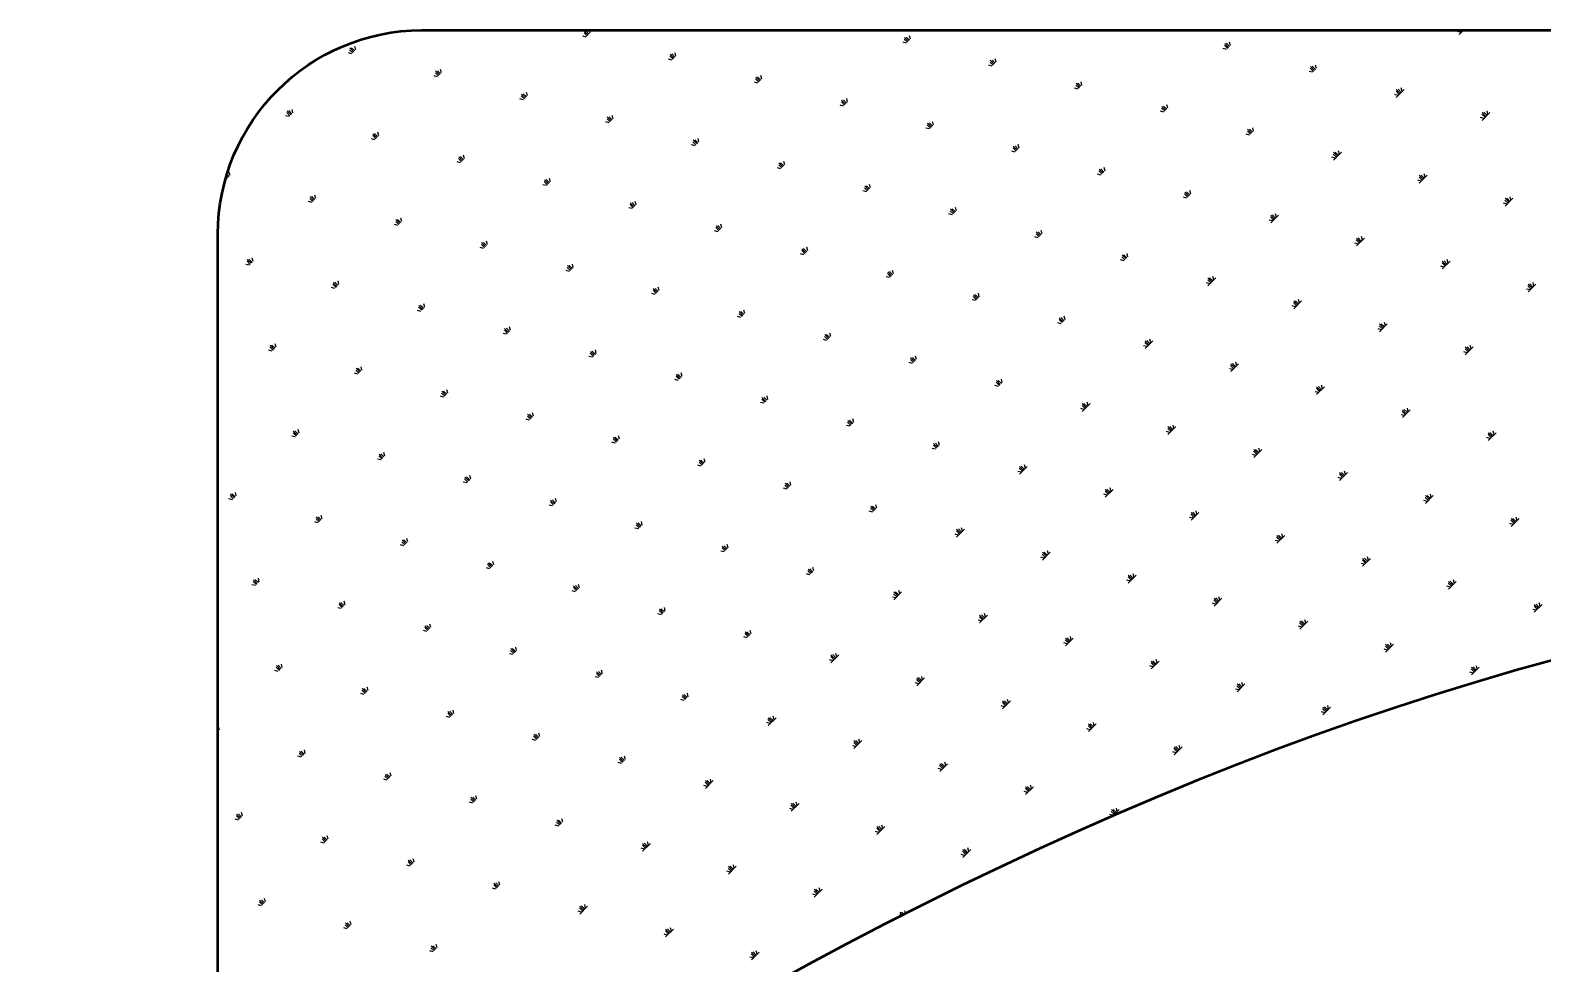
# Model space of a CAD drawing. Extents: x 962303 to 1579583, y -174742 to 224716.
# Drawn here: x 1572524 to 1574121, y 137108 to 138094 of the extents above; entities that cross this region are included whole.
import ezdxf

# ---------------------------------------------------------------- set-up
doc = ezdxf.new("R2010")
doc.units = 0
doc.header["$LTSCALE"] = 1000
doc.header["$MEASUREMENT"] = 0
doc.layers.add('PUB_TITLE', color=4, linetype='Continuous')

msp = doc.modelspace()

# ---------------------------------------------------------------- linework, layer by layer
at = {"layer": 'PUB_TITLE', "color": 4}
for p, q in [((1573111.1, 138086.5), (1573107.4, 138087.5)), ((1573112.1, 138087.6), (1573108.8, 138090.9)), ((1573113.1, 138088.6), (1573109, 138092.7)), ((1573114.2, 138089.6), (1573110.8, 138093)), ((1573115.2, 138090.7), (1573114.4, 138093.7)), ((1573450.1, 138081.1), (1573446.8, 138084.4)), ((1573451.2, 138082.1), (1573447, 138086.2)), ((1573452.2, 138083.1), (1573448.9, 138086.5)), ((1573453.2, 138084.2), (1573452.3, 138087.8)), ((1574034.6, 138091.3), (1574031, 138092.3)), ((1574032.5, 138089.2), (1574037, 138093.7)), ((1574035.6, 138092.3), (1574034.2, 138093.7)), ((1574036.7, 138093.4), (1574036.3, 138093.7)), ((1572863.6, 138068.8), (1572860, 138069.7)), ((1572864.6, 138069.8), (1572861.3, 138073.1)), ((1572865.7, 138070.8), (1572861.5, 138075)), ((1572866.7, 138071.9), (1572863.4, 138075.2)), ((1572867.7, 138072.9), (1572866.8, 138076.5)), ((1573203.7, 138064.3), (1573199.6, 138068.5)), ((1573204.7, 138065.4), (1573201.4, 138068.7)), ((1573205.8, 138066.4), (1573204.8, 138070)), ((1573449.1, 138080), (1573445.5, 138081)), ((1573787.1, 138073.5), (1573783.5, 138074.5)), ((1573788.2, 138074.6), (1573784.8, 138077.9)), ((1573789.2, 138075.6), (1573785.1, 138079.7)), ((1573790.2, 138076.6), (1573786.9, 138080)), ((1573791.3, 138077.7), (1573790.3, 138081.3)), ((1572958.3, 138048.6), (1572957.3, 138052.3)), ((1573201.6, 138062.3), (1573198, 138063.2)), ((1573202.7, 138063.3), (1573199.4, 138066.6)), ((1573539.7, 138055.8), (1573536, 138056.7)), ((1573540.7, 138056.8), (1573537.4, 138060.1)), ((1573541.7, 138057.8), (1573537.6, 138062)), ((1573542.8, 138058.9), (1573539.5, 138062.2)), ((1573543.8, 138059.9), (1573542.8, 138063.5)), ((1573878.7, 138050.3), (1573875.4, 138053.6)), ((1573879.8, 138051.3), (1573875.6, 138055.5)), ((1573880.8, 138052.4), (1573877.5, 138055.7)), ((1573881.8, 138053.4), (1573880.9, 138057)), ((1572954.2, 138044.5), (1572950.6, 138045.5)), ((1572955.2, 138045.5), (1572951.9, 138048.8)), ((1572956.2, 138046.6), (1572952.1, 138050.7)), ((1572957.3, 138047.6), (1572954, 138050.9)), ((1573292.2, 138038), (1573288.6, 138039)), ((1573293.2, 138039), (1573289.9, 138042.3)), ((1573294.3, 138040.1), (1573290.1, 138044.2)), ((1573295.3, 138041.1), (1573292, 138044.4)), ((1573296.4, 138042.1), (1573295.4, 138045.8)), ((1573631.3, 138032.5), (1573628, 138035.8)), ((1573632.3, 138033.6), (1573628.2, 138037.7)), ((1573633.3, 138034.6), (1573630, 138037.9)), ((1573634.4, 138035.6), (1573633.4, 138039.3)), ((1573877.7, 138049.3), (1573874.1, 138050.2)), ((1573044.7, 138020.2), (1573041.1, 138021.2)), ((1573045.8, 138021.3), (1573042.5, 138024.6)), ((1573046.8, 138022.3), (1573042.7, 138026.4)), ((1573047.9, 138023.3), (1573044.5, 138026.7)), ((1573048.9, 138024.4), (1573047.9, 138028)), ((1573384.9, 138015.8), (1573380.7, 138019.9)), ((1573385.9, 138016.8), (1573382.6, 138020.1)), ((1573386.9, 138017.9), (1573386, 138021.5)), ((1573630.2, 138031.5), (1573626.6, 138032.5)), ((1573968.3, 138025), (1573964.7, 138026)), ((1573969.3, 138026), (1573966, 138029.3)), ((1573970.3, 138027.1), (1573966.2, 138031.2)), ((1573966.2, 138022.9), (1573974.5, 138031.2)), ((1573971.4, 138028.1), (1573968.1, 138031.4)), ((1573972.4, 138029.1), (1573971.4, 138032.8)), ((1572798.3, 138003.5), (1572795, 138006.8)), ((1572799.4, 138004.5), (1572795.2, 138008.7)), ((1572800.4, 138005.6), (1572797.1, 138008.9)), ((1572801.4, 138006.6), (1572800.5, 138010.2)), ((1573139.5, 138000.1), (1573138.5, 138003.7)), ((1573382.8, 138013.7), (1573379.2, 138014.7)), ((1573383.8, 138014.8), (1573380.5, 138018.1)), ((1573720.8, 138007.2), (1573717.2, 138008.2)), ((1573721.9, 138008.3), (1573718.5, 138011.6)), ((1573722.9, 138009.3), (1573718.7, 138013.4)), ((1573723.9, 138010.3), (1573720.6, 138013.6)), ((1573725, 138011.4), (1573724, 138015)), ((1574059.9, 138001.8), (1574056.6, 138005.1)), ((1574060.9, 138002.8), (1574056.8, 138006.9)), ((1574056.8, 137998.6), (1574065.1, 138006.9)), ((1574062, 138003.8), (1574058.6, 138007.1)), ((1574063, 138004.9), (1574062, 138008.5)), ((1572797.3, 138002.5), (1572793.7, 138003.4)), ((1573135.3, 137996), (1573131.7, 137996.9)), ((1573136.4, 137997), (1573133, 138000.3)), ((1573137.4, 137998), (1573133.3, 138002.2)), ((1573138.4, 137999.1), (1573135.1, 138002.4)), ((1573473.4, 137989.5), (1573469.7, 137990.4)), ((1573474.4, 137990.5), (1573471.1, 137993.8)), ((1573475.4, 137991.5), (1573471.3, 137995.7)), ((1573476.5, 137992.6), (1573473.2, 137995.9)), ((1573477.5, 137993.6), (1573476.5, 137997.2)), ((1573813.5, 137985), (1573809.3, 137989.2)), ((1573814.5, 137986.1), (1573811.2, 137989.4)), ((1573815.5, 137987.1), (1573814.6, 137990.7)), ((1574058.8, 138000.7), (1574055.2, 138001.7)), ((1572887.9, 137978.2), (1572884.2, 137979.2)), ((1572888.9, 137979.2), (1572885.6, 137982.5)), ((1572889.9, 137980.3), (1572885.8, 137984.4)), ((1572891, 137981.3), (1572887.7, 137984.6)), ((1572892, 137982.3), (1572891, 137986)), ((1573225.9, 137971.7), (1573222.3, 137972.7)), ((1573226.9, 137972.7), (1573223.6, 137976)), ((1573228, 137973.8), (1573223.8, 137977.9)), ((1573229, 137974.8), (1573225.7, 137978.1)), ((1573230, 137975.8), (1573229.1, 137979.5)), ((1573567, 137968.3), (1573563.7, 137971.6)), ((1573568.1, 137969.3), (1573567.1, 137973)), ((1573811.4, 137983), (1573807.8, 137983.9)), ((1573812.4, 137984), (1573809.1, 137987.3)), ((1572979.5, 137955), (1572976.2, 137958.3)), ((1572980.5, 137956), (1572976.4, 137960.1)), ((1572981.6, 137957), (1572978.2, 137960.3)), ((1572982.6, 137958.1), (1572981.6, 137961.7)), ((1573563.9, 137965.2), (1573560.3, 137966.2)), ((1573565, 137966.2), (1573561.7, 137969.5)), ((1573566, 137967.3), (1573561.9, 137971.4)), ((1573902, 137958.7), (1573898.3, 137959.7)), ((1573903, 137959.7), (1573899.7, 137963)), ((1573904, 137960.8), (1573899.9, 137964.9)), ((1573899.9, 137956.6), (1573908.2, 137964.9)), ((1573905.1, 137961.8), (1573901.8, 137965.1)), ((1573906.1, 137962.8), (1573905.1, 137966.4)), ((1572733.1, 137938.2), (1572731.2, 137940.1)), ((1572734.1, 137939.3), (1572731.7, 137941.7)), ((1572735.1, 137940.3), (1572734.2, 137943.9)), ((1572978.4, 137953.9), (1572974.8, 137954.9)), ((1573316.5, 137947.4), (1573312.9, 137948.4)), ((1573317.5, 137948.5), (1573314.2, 137951.8)), ((1573318.5, 137949.5), (1573314.4, 137953.6)), ((1573319.6, 137950.5), (1573316.3, 137953.8)), ((1573320.6, 137951.6), (1573319.7, 137955.2)), ((1573654.5, 137940.9), (1573650.9, 137941.9)), ((1573655.5, 137942), (1573652.2, 137945.3)), ((1573656.6, 137943), (1573652.4, 137947.1)), ((1573657.6, 137944), (1573654.3, 137947.3)), ((1573658.7, 137945.1), (1573657.7, 137948.7)), ((1573994.6, 137936.5), (1573990.5, 137940.6)), ((1573990.5, 137932.3), (1573998.8, 137940.6)), ((1573995.7, 137937.5), (1573992.3, 137940.8)), ((1573996.7, 137938.6), (1573995.7, 137942.2)), ((1572731, 137936.2), (1572730.1, 137936.4)), ((1572732, 137937.2), (1572730.7, 137938.5)), ((1573069, 137929.7), (1573065.4, 137930.6)), ((1573070.1, 137930.7), (1573066.7, 137934)), ((1573071.1, 137931.7), (1573066.9, 137935.9)), ((1573072.1, 137932.8), (1573068.8, 137936.1)), ((1573073.2, 137933.8), (1573072.2, 137937.4)), ((1573407.1, 137923.1), (1573403.4, 137924.1)), ((1573408.1, 137924.2), (1573404.8, 137927.5)), ((1573409.1, 137925.2), (1573405, 137929.4)), ((1573410.2, 137926.3), (1573406.8, 137929.6)), ((1573411.2, 137927.3), (1573410.2, 137930.9)), ((1573749.2, 137920.8), (1573748.3, 137924.4)), ((1573992.5, 137934.4), (1573988.9, 137935.4)), ((1573993.6, 137935.4), (1573990.3, 137938.8)), ((1572821.6, 137911.9), (1572817.9, 137912.9)), ((1572822.6, 137912.9), (1572819.3, 137916.2)), ((1572823.6, 137914), (1572819.5, 137918.1)), ((1572824.7, 137915), (1572821.4, 137918.3)), ((1572825.7, 137916), (1572824.7, 137919.7)), ((1573160.6, 137906.4), (1573157.3, 137909.7)), ((1573161.7, 137907.5), (1573157.5, 137911.6)), ((1573162.7, 137908.5), (1573159.4, 137911.8)), ((1573163.7, 137909.5), (1573162.8, 137913.1)), ((1573745.1, 137916.6), (1573741.5, 137917.6)), ((1573746.1, 137917.7), (1573742.8, 137921)), ((1573747.2, 137918.7), (1573743, 137922.9)), ((1573748.2, 137919.8), (1573744.9, 137923.1)), ((1574083.1, 137910.1), (1574079.5, 137911.1)), ((1574084.2, 137911.2), (1574080.8, 137914.5)), ((1574085.2, 137912.2), (1574081, 137916.4)), ((1574081, 137908.1), (1574089.3, 137916.4)), ((1574086.2, 137913.3), (1574082.9, 137916.6)), ((1574087.3, 137914.3), (1574086.3, 137917.9)), ((1572913.2, 137888.7), (1572909.9, 137892)), ((1572914.2, 137889.7), (1572910.1, 137893.8)), ((1572915.2, 137890.7), (1572911.9, 137894)), ((1572916.3, 137891.8), (1572915.3, 137895.4)), ((1573159.6, 137905.4), (1573156, 137906.4)), ((1573497.6, 137898.9), (1573494, 137899.8)), ((1573498.7, 137899.9), (1573495.3, 137903.2)), ((1573499.7, 137901), (1573495.6, 137905.1)), ((1573500.7, 137902), (1573497.4, 137905.3)), ((1573501.8, 137903), (1573500.8, 137906.6)), ((1573835.7, 137892.4), (1573832, 137893.3)), ((1573836.7, 137893.4), (1573833.4, 137896.7)), ((1573837.7, 137894.4), (1573833.6, 137898.6)), ((1573833.6, 137890.3), (1573841.9, 137898.6)), ((1573838.8, 137895.5), (1573835.5, 137898.8)), ((1573839.8, 137896.5), (1573838.8, 137900.1)), ((1572912.1, 137887.6), (1572908.5, 137888.6)), ((1573250.2, 137881.1), (1573246.5, 137882.1)), ((1573251.2, 137882.1), (1573247.9, 137885.5)), ((1573252.2, 137883.2), (1573248.1, 137887.3)), ((1573253.3, 137884.2), (1573250, 137887.5)), ((1573254.3, 137885.3), (1573253.3, 137888.9)), ((1573589.2, 137875.6), (1573585.9, 137879)), ((1573590.3, 137876.7), (1573586.1, 137880.8)), ((1573591.3, 137877.7), (1573588, 137881)), ((1573592.3, 137878.8), (1573591.4, 137882.4)), ((1573930.4, 137872.3), (1573929.4, 137875.9)), ((1573002.7, 137863.3), (1572999.1, 137864.3)), ((1573003.7, 137864.4), (1573000.4, 137867.7)), ((1573004.8, 137865.4), (1573000.6, 137869.6)), ((1573005.8, 137866.5), (1573002.5, 137869.8)), ((1573006.9, 137867.5), (1573005.9, 137871.1)), ((1573341.8, 137857.9), (1573338.5, 137861.2)), ((1573342.8, 137858.9), (1573338.7, 137863.1)), ((1573343.9, 137860), (1573340.5, 137863.3)), ((1573344.9, 137861), (1573343.9, 137864.6)), ((1573588.2, 137874.6), (1573584.6, 137875.6)), ((1573926.2, 137868.1), (1573922.6, 137869.1)), ((1573927.3, 137869.1), (1573924, 137872.5)), ((1573928.3, 137870.2), (1573924.2, 137874.3)), ((1573924.2, 137866), (1573932.5, 137874.3)), ((1573929.3, 137871.2), (1573926, 137874.5)), ((1572755.3, 137845.6), (1572751.6, 137846.5)), ((1572756.3, 137846.6), (1572753, 137849.9)), ((1572757.3, 137847.7), (1572753.2, 137851.8)), ((1572758.4, 137848.7), (1572755, 137852)), ((1572759.4, 137849.7), (1572758.4, 137853.3)), ((1573095.4, 137841.1), (1573091.2, 137845.3)), ((1573096.4, 137842.2), (1573093.1, 137845.5)), ((1573097.4, 137843.2), (1573096.5, 137846.8)), ((1573340.7, 137856.8), (1573337.1, 137857.8)), ((1573678.8, 137850.3), (1573675.2, 137851.3)), ((1573679.8, 137851.4), (1573676.5, 137854.7)), ((1573680.9, 137852.4), (1573676.7, 137856.6)), ((1573681.9, 137853.4), (1573678.6, 137856.8)), ((1573682.9, 137854.5), (1573682, 137858.1)), ((1574016.8, 137843.8), (1574013.2, 137844.8)), ((1574017.8, 137844.9), (1574014.5, 137848.2)), ((1574018.9, 137845.9), (1574014.7, 137850.1)), ((1574014.7, 137841.8), (1574023, 137850.1)), ((1574019.9, 137846.9), (1574016.6, 137850.3)), ((1574021, 137848), (1574020, 137851.6)), ((1572850, 137825.5), (1572849, 137829.1)), ((1573093.3, 137839.1), (1573089.7, 137840)), ((1573094.3, 137840.1), (1573091, 137843.4)), ((1573431.3, 137832.6), (1573427.7, 137833.5)), ((1573432.4, 137833.6), (1573429, 137836.9)), ((1573433.4, 137834.6), (1573429.3, 137838.8)), ((1573434.4, 137835.7), (1573431.1, 137839)), ((1573435.5, 137836.7), (1573434.5, 137840.3)), ((1573770.4, 137827.1), (1573767.1, 137830.4)), ((1573771.4, 137828.1), (1573767.3, 137832.3)), ((1573767.3, 137824), (1573775.6, 137832.3)), ((1573772.5, 137829.2), (1573769.1, 137832.5)), ((1573773.5, 137830.2), (1573772.5, 137833.8)), ((1572845.8, 137821.3), (1572842.2, 137822.3)), ((1572846.9, 137822.3), (1572843.6, 137825.7)), ((1572847.9, 137823.4), (1572843.8, 137827.5)), ((1572848.9, 137824.4), (1572845.6, 137827.7)), ((1573183.9, 137814.8), (1573180.2, 137815.8)), ((1573184.9, 137815.8), (1573181.6, 137819.2)), ((1573185.9, 137816.9), (1573181.8, 137821)), ((1573187, 137817.9), (1573183.7, 137821.2)), ((1573188, 137819), (1573187, 137822.6)), ((1573522.9, 137809.3), (1573519.6, 137812.7)), ((1573524, 137810.4), (1573519.8, 137814.5)), ((1573525, 137811.4), (1573521.7, 137814.7)), ((1573526, 137812.4), (1573525.1, 137816.1)), ((1573769.4, 137826.1), (1573765.7, 137827)), ((1574107.4, 137819.6), (1574103.8, 137820.5)), ((1574108.4, 137820.6), (1574105.1, 137823.9)), ((1574109.5, 137821.6), (1574105.3, 137825.8)), ((1574105.3, 137817.5), (1574113.6, 137825.8)), ((1574110.5, 137822.7), (1574107.2, 137826)), ((1574111.5, 137823.7), (1574110.6, 137827.3)), ((1572936.4, 137797), (1572932.8, 137798)), ((1572937.4, 137798.1), (1572934.1, 137801.4)), ((1572938.5, 137799.1), (1572934.3, 137803.3)), ((1572939.5, 137800.1), (1572936.2, 137803.5)), ((1572940.6, 137801.2), (1572939.6, 137804.8)), ((1573276.5, 137792.6), (1573272.4, 137796.8)), ((1573277.5, 137793.6), (1573274.2, 137797)), ((1573278.6, 137794.7), (1573277.6, 137798.3)), ((1573521.9, 137808.3), (1573518.3, 137809.3)), ((1573859.9, 137801.8), (1573856.3, 137802.8)), ((1573861, 137802.8), (1573857.7, 137806.2)), ((1573862, 137803.9), (1573857.9, 137808)), ((1573857.9, 137799.7), (1573866.1, 137808)), ((1573863, 137804.9), (1573859.7, 137808.2)), ((1573864.1, 137805.9), (1573863.1, 137809.6)), ((1573031.1, 137776.9), (1573030.2, 137780.5)), ((1573274.4, 137790.5), (1573270.8, 137791.5)), ((1573275.5, 137791.6), (1573272.2, 137794.9)), ((1573612.5, 137784), (1573608.9, 137785)), ((1573613.5, 137785.1), (1573610.2, 137788.4)), ((1573614.5, 137786.1), (1573610.4, 137790.2)), ((1573615.6, 137787.1), (1573612.3, 137790.5)), ((1573616.6, 137788.2), (1573615.6, 137791.8)), ((1573951.5, 137778.6), (1573948.2, 137781.9)), ((1573952.6, 137779.6), (1573948.4, 137783.7)), ((1573948.4, 137775.5), (1573956.7, 137783.7)), ((1573953.6, 137780.6), (1573950.3, 137784)), ((1573954.7, 137781.7), (1573953.7, 137785.3)), ((1573027, 137772.8), (1573023.4, 137773.7)), ((1573028, 137773.8), (1573024.7, 137777.1)), ((1573029.1, 137774.8), (1573024.9, 137779)), ((1573030.1, 137775.9), (1573026.8, 137779.2)), ((1573365, 137766.3), (1573361.4, 137767.2)), ((1573366.1, 137767.3), (1573362.7, 137770.6)), ((1573367.1, 137768.3), (1573362.9, 137772.5)), ((1573368.1, 137769.4), (1573364.8, 137772.7)), ((1573369.2, 137770.4), (1573368.2, 137774)), ((1573704.1, 137760.8), (1573700.8, 137764.1)), ((1573705.1, 137761.8), (1573701, 137766)), ((1573701, 137757.7), (1573709.3, 137766)), ((1573706.2, 137762.9), (1573702.8, 137766.2)), ((1573707.2, 137763.9), (1573706.2, 137767.5)), ((1573950.5, 137777.5), (1573946.9, 137778.5)), ((1572779.5, 137755), (1572775.9, 137756)), ((1572780.6, 137756), (1572777.2, 137759.4)), ((1572781.6, 137757.1), (1572777.5, 137761.2)), ((1572782.6, 137758.1), (1572779.3, 137761.4)), ((1572783.7, 137759.1), (1572782.7, 137762.8)), ((1573117.6, 137748.5), (1573113.9, 137749.5)), ((1573118.6, 137749.5), (1573115.3, 137752.9)), ((1573119.6, 137750.6), (1573115.5, 137754.7)), ((1573120.7, 137751.6), (1573117.4, 137754.9)), ((1573121.7, 137752.6), (1573120.7, 137756.3)), ((1573457.7, 137744.1), (1573453.5, 137748.2)), ((1573458.7, 137745.1), (1573455.4, 137748.4)), ((1573459.7, 137746.1), (1573458.8, 137749.8)), ((1573703, 137759.8), (1573699.4, 137760.7)), ((1574041.1, 137753.3), (1574037.5, 137754.2)), ((1574042.1, 137754.3), (1574038.8, 137757.6)), ((1574043.2, 137755.3), (1574039, 137759.5)), ((1574039, 137751.2), (1574047.3, 137759.5)), ((1574044.2, 137756.4), (1574040.9, 137759.7)), ((1574045.2, 137757.4), (1574044.3, 137761)), ((1572871.1, 137731.8), (1572867.8, 137735.1)), ((1572872.2, 137732.8), (1572868, 137736.9)), ((1572873.2, 137733.8), (1572869.9, 137737.2)), ((1572874.2, 137734.9), (1572873.3, 137738.5)), ((1573455.6, 137742), (1573452, 137743)), ((1573456.6, 137743), (1573453.3, 137746.3)), ((1573793.6, 137735.5), (1573790, 137736.5)), ((1573794.7, 137736.5), (1573791.3, 137739.8)), ((1573795.7, 137737.6), (1573791.6, 137741.7)), ((1573791.6, 137733.4), (1573799.8, 137741.7)), ((1573796.7, 137738.6), (1573793.4, 137741.9)), ((1573797.8, 137739.6), (1573796.8, 137743.3)), ((1572870.1, 137730.7), (1572866.5, 137731.7)), ((1573208.1, 137724.2), (1573204.5, 137725.2)), ((1573209.2, 137725.3), (1573205.9, 137728.6)), ((1573210.2, 137726.3), (1573206.1, 137730.4)), ((1573211.2, 137727.3), (1573207.9, 137730.7)), ((1573212.3, 137728.4), (1573211.3, 137732)), ((1573546.2, 137717.7), (1573542.5, 137718.7)), ((1573547.2, 137718.8), (1573543.9, 137722.1)), ((1573548.2, 137719.8), (1573544.1, 137723.9)), ((1573549.3, 137720.8), (1573546, 137724.2)), ((1573550.3, 137721.9), (1573549.3, 137725.5)), ((1573886.3, 137713.3), (1573882.1, 137717.4)), ((1573882.1, 137709.2), (1573890.4, 137717.4)), ((1573887.3, 137714.3), (1573884, 137717.6)), ((1573888.3, 137715.4), (1573887.4, 137719)), ((1572960.7, 137706.5), (1572957.1, 137707.4)), ((1572961.7, 137707.5), (1572958.4, 137710.8)), ((1572962.7, 137708.5), (1572958.6, 137712.7)), ((1572963.8, 137709.6), (1572960.5, 137712.9)), ((1572964.8, 137710.6), (1572963.9, 137714.2)), ((1573298.7, 137700), (1573295.1, 137700.9)), ((1573299.7, 137701), (1573296.4, 137704.3)), ((1573300.8, 137702), (1573296.6, 137706.2)), ((1573301.8, 137703.1), (1573298.5, 137706.4)), ((1573302.9, 137704.1), (1573301.9, 137707.7)), ((1573640.9, 137697.6), (1573639.9, 137701.2)), ((1573884.2, 137711.2), (1573880.6, 137712.2)), ((1573885.2, 137712.3), (1573881.9, 137715.6)), ((1573052.3, 137683.2), (1573049, 137686.5)), ((1573053.3, 137684.3), (1573049.2, 137688.4)), ((1573054.4, 137685.3), (1573051, 137688.6)), ((1573055.4, 137686.3), (1573054.4, 137690)), ((1573636.7, 137693.5), (1573633.1, 137694.4)), ((1573637.8, 137694.5), (1573634.5, 137697.8)), ((1573638.8, 137695.5), (1573634.7, 137699.7)), ((1573634.7, 137691.4), (1573643, 137699.7)), ((1573639.9, 137696.6), (1573636.5, 137699.9)), ((1573974.8, 137687), (1573971.2, 137687.9)), ((1573975.8, 137688), (1573972.5, 137691.3)), ((1573976.8, 137689), (1573972.7, 137693.2)), ((1573972.7, 137684.9), (1573981, 137693.2)), ((1573977.9, 137690.1), (1573974.6, 137693.4)), ((1573978.9, 137691.1), (1573978, 137694.7)), ((1572804.8, 137665.5), (1572801.5, 137668.8)), ((1572805.9, 137666.5), (1572801.7, 137670.6)), ((1572806.9, 137667.5), (1572803.6, 137670.9)), ((1572807.9, 137668.6), (1572807, 137672.2)), ((1573051.3, 137682.2), (1573047.6, 137683.2)), ((1573389.3, 137675.7), (1573385.7, 137676.7)), ((1573390.3, 137676.7), (1573387, 137680)), ((1573391.4, 137677.8), (1573387.2, 137681.9)), ((1573392.4, 137678.8), (1573389.1, 137682.1)), ((1573393.4, 137679.8), (1573392.5, 137683.5)), ((1573727.3, 137669.2), (1573723.7, 137670.2)), ((1573728.4, 137670.2), (1573725, 137673.5)), ((1573729.4, 137671.3), (1573725.2, 137675.4)), ((1573725.2, 137667.1), (1573733.5, 137675.4)), ((1573730.4, 137672.3), (1573727.1, 137675.6)), ((1573731.5, 137673.3), (1573730.5, 137677)), ((1574067.4, 137664.8), (1574063.3, 137668.9)), ((1574063.3, 137660.6), (1574071.6, 137668.9)), ((1574068.5, 137665.8), (1574065.1, 137669.1)), ((1574069.5, 137666.8), (1574068.5, 137670.5)), ((1572803.8, 137664.4), (1572800.2, 137665.4)), ((1573141.8, 137657.9), (1573138.2, 137658.9)), ((1573142.9, 137659), (1573139.5, 137662.3)), ((1573143.9, 137660), (1573139.8, 137664.1)), ((1573144.9, 137661), (1573141.6, 137664.3)), ((1573146, 137662.1), (1573145, 137665.7)), ((1573479.9, 137651.4), (1573476.2, 137652.4)), ((1573480.9, 137652.5), (1573477.6, 137655.8)), ((1573481.9, 137653.5), (1573477.8, 137657.6)), ((1573483, 137654.5), (1573479.7, 137657.8)), ((1573484, 137655.6), (1573483, 137659.2)), ((1573822, 137649.1), (1573821.1, 137652.7)), ((1574065.4, 137662.7), (1574061.7, 137663.7)), ((1574066.4, 137663.7), (1574063.1, 137667)), ((1572894.4, 137640.2), (1572890.7, 137641.1)), ((1572895.4, 137641.2), (1572892.1, 137644.5)), ((1572896.4, 137642.2), (1572892.3, 137646.4)), ((1572897.5, 137643.3), (1572894.2, 137646.6)), ((1572898.5, 137644.3), (1572897.5, 137647.9)), ((1573233.4, 137634.7), (1573230.1, 137638)), ((1573234.5, 137635.7), (1573230.3, 137639.9)), ((1573235.5, 137636.8), (1573232.2, 137640.1)), ((1573236.5, 137637.8), (1573235.6, 137641.4)), ((1573817.9, 137644.9), (1573814.3, 137645.9)), ((1573818.9, 137646), (1573815.6, 137649.3)), ((1573820, 137647), (1573815.8, 137651.1)), ((1573815.8, 137642.8), (1573824.1, 137651.1)), ((1573821, 137648), (1573817.7, 137651.3)), ((1572987, 137618), (1572982.9, 137622.1)), ((1572988.1, 137619), (1572984.7, 137622.3)), ((1572989.1, 137620), (1572988.1, 137623.7)), ((1573232.4, 137633.7), (1573228.8, 137634.6)), ((1573570.4, 137627.2), (1573566.8, 137628.1)), ((1573571.5, 137628.2), (1573568.2, 137631.5)), ((1573572.5, 137629.2), (1573568.4, 137633.4)), ((1573568.4, 137625.1), (1573576.7, 137633.4)), ((1573573.5, 137630.3), (1573570.2, 137633.6)), ((1573574.6, 137631.3), (1573573.6, 137634.9)), ((1573908.5, 137620.6), (1573904.8, 137621.6)), ((1573909.5, 137621.7), (1573906.2, 137625)), ((1573910.5, 137622.7), (1573906.4, 137626.9)), ((1573906.4, 137618.6), (1573914.7, 137626.9)), ((1573911.6, 137623.8), (1573908.3, 137627.1)), ((1573912.6, 137624.8), (1573911.6, 137628.4)), ((1572739.6, 137600.2), (1572735.4, 137604.3)), ((1572740.6, 137601.2), (1572737.3, 137604.5)), ((1572741.6, 137602.3), (1572740.7, 137605.9)), ((1572984.9, 137615.9), (1572981.3, 137616.9)), ((1572986, 137616.9), (1572982.7, 137620.2)), ((1573323, 137609.4), (1573319.4, 137610.4)), ((1573324, 137610.4), (1573320.7, 137613.7)), ((1573325.1, 137611.5), (1573320.9, 137615.6)), ((1573326.1, 137612.5), (1573322.8, 137615.8)), ((1573327.1, 137613.5), (1573326.2, 137617.2)), ((1573662, 137603.9), (1573658.7, 137607.2)), ((1573663.1, 137605), (1573658.9, 137609.1)), ((1573658.9, 137600.8), (1573667.2, 137609.1)), ((1573664.1, 137606), (1573660.8, 137609.3)), ((1573665.2, 137607), (1573664.2, 137610.6)), ((1572737.5, 137598.1), (1572733.9, 137599.1)), ((1572738.5, 137599.2), (1572735.2, 137602.5)), ((1573075.5, 137591.6), (1573071.9, 137592.6)), ((1573076.6, 137592.7), (1573073.2, 137596)), ((1573077.6, 137593.7), (1573073.5, 137597.8)), ((1573078.6, 137594.7), (1573075.3, 137598)), ((1573079.7, 137595.8), (1573078.7, 137599.4)), ((1573414.6, 137586.2), (1573411.3, 137589.5)), ((1573415.6, 137587.2), (1573411.5, 137591.3)), ((1573416.7, 137588.2), (1573413.3, 137591.5)), ((1573417.7, 137589.3), (1573416.7, 137592.9)), ((1573661, 137602.9), (1573657.4, 137603.9)), ((1573999, 137596.4), (1573995.4, 137597.3)), ((1574000.1, 137597.4), (1573996.8, 137600.7)), ((1574001.1, 137598.5), (1573997, 137602.6)), ((1573997, 137594.3), (1574005.3, 137602.6)), ((1574002.2, 137599.5), (1573998.8, 137602.8)), ((1574003.2, 137600.5), (1574002.2, 137604.1)), ((1572828.1, 137573.9), (1572824.4, 137574.8)), ((1572829.1, 137574.9), (1572825.8, 137578.2)), ((1572830.1, 137575.9), (1572826, 137580.1)), ((1572831.2, 137577), (1572827.9, 137580.3)), ((1572832.2, 137578), (1572831.2, 137581.6)), ((1573168.2, 137569.4), (1573164, 137573.6)), ((1573169.2, 137570.5), (1573165.9, 137573.8)), ((1573170.2, 137571.5), (1573169.3, 137575.1)), ((1573413.6, 137585.1), (1573409.9, 137586.1)), ((1573751.6, 137578.6), (1573748, 137579.6)), ((1573752.6, 137579.6), (1573749.3, 137583)), ((1573753.7, 137580.7), (1573749.5, 137584.8)), ((1573749.5, 137576.5), (1573757.8, 137584.8)), ((1573754.7, 137581.7), (1573751.4, 137585)), ((1573755.7, 137582.8), (1573754.8, 137586.4)), ((1574089.6, 137572.1), (1574086, 137573.1)), ((1574090.7, 137573.1), (1574087.3, 137576.5)), ((1574091.7, 137574.2), (1574087.6, 137578.3)), ((1574087.6, 137570), (1574095.8, 137578.3)), ((1574092.7, 137575.2), (1574089.4, 137578.5)), ((1574093.8, 137576.3), (1574092.8, 137579.9)), ((1572922.8, 137553.7), (1572921.8, 137557.3)), ((1573166.1, 137567.3), (1573162.5, 137568.3)), ((1573167.1, 137568.4), (1573163.8, 137571.7)), ((1573504.1, 137560.8), (1573500.5, 137561.8)), ((1573505.2, 137561.9), (1573501.9, 137565.2)), ((1573506.2, 137562.9), (1573502.1, 137567.1)), ((1573502.1, 137558.8), (1573510.3, 137567.1)), ((1573507.2, 137564), (1573503.9, 137567.3)), ((1573508.3, 137565), (1573507.3, 137568.6)), ((1573843.2, 137555.4), (1573839.9, 137558.7)), ((1573844.2, 137556.4), (1573840.1, 137560.6)), ((1573840.1, 137552.3), (1573848.4, 137560.6)), ((1573845.3, 137557.5), (1573842, 137560.8)), ((1573846.3, 137558.5), (1573845.3, 137562.1)), ((1572918.6, 137549.6), (1572915, 137550.6)), ((1572919.7, 137550.6), (1572916.4, 137553.9)), ((1572920.7, 137551.7), (1572916.6, 137555.8)), ((1572921.7, 137552.7), (1572918.4, 137556)), ((1573256.7, 137543.1), (1573253.1, 137544)), ((1573257.7, 137544.1), (1573254.4, 137547.4)), ((1573258.7, 137545.2), (1573254.6, 137549.3)), ((1573259.8, 137546.2), (1573256.5, 137549.5)), ((1573260.8, 137547.2), (1573259.8, 137550.8)), ((1573595.7, 137537.6), (1573592.4, 137540.9)), ((1573596.8, 137538.6), (1573592.6, 137542.8)), ((1573592.6, 137534.5), (1573600.9, 137542.8)), ((1573597.8, 137539.7), (1573594.5, 137543)), ((1573598.9, 137540.7), (1573597.9, 137544.3)), ((1573842.2, 137554.3), (1573838.5, 137555.3)), ((1573009.2, 137525.3), (1573005.6, 137526.3)), ((1573010.3, 137526.3), (1573006.9, 137529.7)), ((1573011.3, 137527.4), (1573007.1, 137531.5)), ((1573012.3, 137528.4), (1573009, 137531.7)), ((1573013.4, 137529.5), (1573012.4, 137533.1)), ((1573349.3, 137520.9), (1573345.2, 137525)), ((1573350.4, 137521.9), (1573347, 137525.2)), ((1573351.4, 137523), (1573350.4, 137526.6)), ((1573594.7, 137536.6), (1573591.1, 137537.5)), ((1573932.7, 137530.1), (1573929.1, 137531)), ((1573933.8, 137531.1), (1573930.5, 137534.4)), ((1573934.8, 137532.1), (1573930.7, 137536.3)), ((1573930.7, 137528), (1573939, 137536.3)), ((1573935.8, 137533.2), (1573932.5, 137536.5)), ((1573936.9, 137534.2), (1573935.9, 137537.8)), ((1572762.8, 137508.6), (1572759.5, 137511.9)), ((1572763.8, 137509.6), (1572759.7, 137513.8)), ((1572764.9, 137510.7), (1572761.6, 137514)), ((1572765.9, 137511.7), (1572764.9, 137515.3)), ((1573103.9, 137505.2), (1573103, 137508.8)), ((1573347.2, 137518.8), (1573343.6, 137519.8)), ((1573348.3, 137519.8), (1573345, 137523.2)), ((1573685.3, 137512.3), (1573681.7, 137513.3)), ((1573686.3, 137513.3), (1573683, 137516.7)), ((1573687.4, 137514.4), (1573683.2, 137518.5)), ((1573683.2, 137510.2), (1573691.5, 137518.5)), ((1573688.4, 137515.4), (1573685.1, 137518.7)), ((1573689.4, 137516.5), (1573688.5, 137520.1)), ((1574024.4, 137506.8), (1574021, 137510.2)), ((1574025.4, 137507.9), (1574021.2, 137512)), ((1574021.2, 137503.7), (1574029.5, 137512)), ((1574026.4, 137508.9), (1574023.1, 137512.2)), ((1574027.5, 137509.9), (1574026.5, 137513.6)), ((1572761.8, 137507.5), (1572758.1, 137508.5)), ((1573099.8, 137501), (1573096.2, 137502)), ((1573100.8, 137502.1), (1573097.5, 137505.4)), ((1573101.9, 137503.1), (1573097.7, 137507.3)), ((1573102.9, 137504.2), (1573099.6, 137507.5)), ((1573437.8, 137494.5), (1573434.2, 137495.5)), ((1573438.9, 137495.6), (1573435.5, 137498.9)), ((1573439.9, 137496.6), (1573435.8, 137500.8)), ((1573435.8, 137492.5), (1573444, 137500.8)), ((1573440.9, 137497.6), (1573437.6, 137501)), ((1573442, 137498.7), (1573441, 137502.3)), ((1573777.9, 137490.1), (1573773.8, 137494.3)), ((1573773.8, 137486), (1573782.1, 137494.3)), ((1573779, 137491.1), (1573775.7, 137494.5)), ((1573780, 137492.2), (1573779, 137495.8)), ((1574023.3, 137505.8), (1574019.7, 137506.8)), ((1572852.3, 137483.3), (1572848.7, 137484.2)), ((1572853.4, 137484.3), (1572850.1, 137487.6)), ((1572854.4, 137485.3), (1572850.3, 137489.5)), ((1572855.4, 137486.4), (1572852.1, 137489.7)), ((1572856.5, 137487.4), (1572855.5, 137491)), ((1573190.4, 137476.8), (1573186.7, 137477.7)), ((1573191.4, 137477.8), (1573188.1, 137481.1)), ((1573192.4, 137478.8), (1573188.3, 137483)), ((1573193.5, 137479.9), (1573190.2, 137483.2)), ((1573194.5, 137480.9), (1573193.5, 137484.5)), ((1573531.5, 137473.4), (1573528.2, 137476.7)), ((1573532.5, 137474.4), (1573531.6, 137478)), ((1573775.9, 137488), (1573772.2, 137489)), ((1573776.9, 137489.1), (1573773.6, 137492.4)), ((1574113.9, 137481.5), (1574110.3, 137482.5)), ((1574114.9, 137482.6), (1574111.6, 137485.9)), ((1574116, 137483.6), (1574111.8, 137487.7)), ((1574111.8, 137479.5), (1574120.1, 137487.7)), ((1574117, 137484.6), (1574113.7, 137488)), ((1574118, 137485.7), (1574117.1, 137489.3)), ((1572943.9, 137460), (1572940.6, 137463.4)), ((1572945, 137461.1), (1572940.8, 137465.2)), ((1572946, 137462.1), (1572942.7, 137465.4)), ((1572947.1, 137463.2), (1572946.1, 137466.8)), ((1573528.4, 137470.3), (1573524.8, 137471.2)), ((1573529.4, 137471.3), (1573526.1, 137474.6)), ((1573530.5, 137472.3), (1573526.3, 137476.5)), ((1573526.3, 137468.2), (1573534.6, 137476.5)), ((1573866.4, 137463.8), (1573862.8, 137464.7)), ((1573867.5, 137464.8), (1573864.2, 137468.1)), ((1573868.5, 137465.8), (1573864.4, 137470)), ((1573864.4, 137461.7), (1573872.7, 137470)), ((1573869.5, 137466.9), (1573866.2, 137470.2)), ((1573870.6, 137467.9), (1573869.6, 137471.5)), ((1572942.9, 137459), (1572939.3, 137460)), ((1573280.9, 137452.5), (1573277.3, 137453.5)), ((1573282, 137453.5), (1573278.7, 137456.9)), ((1573283, 137454.6), (1573278.9, 137458.7)), ((1573284.1, 137455.6), (1573280.7, 137458.9)), ((1573285.1, 137456.6), (1573284.1, 137460.3)), ((1573619, 137446), (1573615.4, 137447)), ((1573620, 137447), (1573616.7, 137450.4)), ((1573621, 137448.1), (1573616.9, 137452.2)), ((1573616.9, 137443.9), (1573625.2, 137452.2)), ((1573622.1, 137449.1), (1573618.8, 137452.4)), ((1573623.1, 137450.1), (1573622.2, 137453.8)), ((1573959.1, 137441.6), (1573954.9, 137445.7)), ((1573954.9, 137437.4), (1573963.2, 137445.7)), ((1573960.1, 137442.6), (1573956.8, 137445.9)), ((1573961.2, 137443.6), (1573960.2, 137447.3)), ((1573033.5, 137434.7), (1573029.9, 137435.7)), ((1573034.5, 137435.8), (1573031.2, 137439.1)), ((1573035.6, 137436.8), (1573031.4, 137441)), ((1573036.6, 137437.8), (1573033.3, 137441.2)), ((1573037.6, 137438.9), (1573036.7, 137442.5)), ((1573371.5, 137428.2), (1573367.9, 137429.2)), ((1573372.6, 137429.3), (1573369.2, 137432.6)), ((1573373.6, 137430.3), (1573369.4, 137434.4)), ((1573369.4, 137426.2), (1573377.7, 137434.4)), ((1573374.6, 137431.3), (1573371.3, 137434.7)), ((1573375.7, 137432.4), (1573374.7, 137436)), ((1573713.7, 137425.9), (1573712.7, 137429.5)), ((1573957, 137439.5), (1573953.4, 137440.5)), ((1573958, 137440.5), (1573954.7, 137443.8)), ((1572786, 137417), (1572782.4, 137417.9)), ((1572787.1, 137418), (1572783.7, 137421.3)), ((1572788.1, 137419), (1572784, 137423.2)), ((1572789.1, 137420.1), (1572785.8, 137423.4)), ((1572790.2, 137421.1), (1572789.2, 137424.7)), ((1573125.1, 137411.5), (1573121.8, 137414.8)), ((1573126.1, 137412.5), (1573122, 137416.7)), ((1573127.2, 137413.6), (1573123.9, 137416.9)), ((1573128.2, 137414.6), (1573127.2, 137418.2)), ((1573709.6, 137421.7), (1573705.9, 137422.7)), ((1573710.6, 137422.8), (1573707.3, 137426.1)), ((1573711.6, 137423.8), (1573707.5, 137427.9)), ((1573707.5, 137419.7), (1573715.8, 137427.9)), ((1573712.7, 137424.8), (1573709.3, 137428.2)), ((1574047.6, 137415.2), (1574044, 137416.2)), ((1574048.6, 137416.3), (1574045.3, 137419.6)), ((1574049.7, 137417.3), (1574045.5, 137421.4)), ((1574045.5, 137413.2), (1574053.8, 137421.4)), ((1574050.7, 137418.3), (1574047.4, 137421.7)), ((1574051.7, 137419.4), (1574050.8, 137423)), ((1572877.6, 137393.7), (1572874.3, 137397.1)), ((1572878.7, 137394.8), (1572874.5, 137398.9)), ((1572879.7, 137395.8), (1572876.4, 137399.1)), ((1572880.7, 137396.8), (1572879.8, 137400.5)), ((1573124.1, 137410.5), (1573120.4, 137411.4)), ((1573462.1, 137404), (1573458.5, 137404.9)), ((1573463.1, 137405), (1573459.8, 137408.3)), ((1573464.2, 137406), (1573460, 137410.2)), ((1573460, 137401.9), (1573468.3, 137410.2)), ((1573465.2, 137407.1), (1573461.9, 137410.4)), ((1573466.2, 137408.1), (1573465.3, 137411.7)), ((1573800.1, 137397.5), (1573796.5, 137398.4)), ((1573801.2, 137398.5), (1573797.8, 137401.8)), ((1573802.2, 137399.5), (1573798.1, 137403.7)), ((1573798.1, 137395.4), (1573806.3, 137403.7)), ((1573803.2, 137400.6), (1573799.9, 137403.9)), ((1573804.3, 137401.6), (1573803.3, 137405.2)), ((1572876.6, 137392.7), (1572873, 137393.7)), ((1573214.6, 137386.2), (1573211, 137387.2)), ((1573215.7, 137387.2), (1573212.4, 137390.5)), ((1573216.7, 137388.3), (1573212.6, 137392.4)), ((1573217.7, 137389.3), (1573214.4, 137392.6)), ((1573218.8, 137390.3), (1573217.8, 137394)), ((1573553.7, 137380.7), (1573550.4, 137384)), ((1573554.7, 137381.8), (1573550.6, 137385.9)), ((1573550.6, 137377.6), (1573558.9, 137385.9)), ((1573555.8, 137382.8), (1573552.5, 137386.1)), ((1573556.8, 137383.8), (1573555.8, 137387.5)), ((1573894.8, 137377.3), (1573893.9, 137381)), ((1572967.2, 137368.4), (1572963.6, 137369.4)), ((1572968.2, 137369.5), (1572964.9, 137372.8)), ((1572969.3, 137370.5), (1572965.1, 137374.6)), ((1572970.3, 137371.5), (1572967, 137374.9)), ((1572971.3, 137372.6), (1572970.4, 137376.2)), ((1573306.2, 137363), (1573302.9, 137366.3)), ((1573307.3, 137364), (1573303.1, 137368.1)), ((1573303.1, 137359.9), (1573311.4, 137368.1)), ((1573308.3, 137365), (1573305, 137368.4)), ((1573309.4, 137366.1), (1573308.4, 137369.7)), ((1573552.7, 137379.7), (1573549, 137380.7)), ((1573890.7, 137373.2), (1573887.1, 137374.2)), ((1573891.7, 137374.2), (1573888.4, 137377.5)), ((1573892.8, 137375.3), (1573888.6, 137379.4)), ((1573888.6, 137371.1), (1573896.9, 137379.4)), ((1573893.8, 137376.3), (1573890.5, 137379.6)), ((1572722.8, 137353.8), (1572722.2, 137354.4)), ((1572723.9, 137354.8), (1572722.9, 137358.4)), ((1573059.8, 137346.2), (1573055.7, 137350.4)), ((1573060.9, 137347.3), (1573057.5, 137350.6)), ((1573061.9, 137348.3), (1573060.9, 137351.9)), ((1573305.2, 137361.9), (1573301.6, 137362.9)), ((1573643.2, 137355.4), (1573639.6, 137356.4)), ((1573644.3, 137356.5), (1573641, 137359.8)), ((1573645.3, 137357.5), (1573641.2, 137361.6)), ((1573641.2, 137353.4), (1573649.5, 137361.6)), ((1573646.4, 137358.5), (1573643, 137361.8)), ((1573647.4, 137359.6), (1573646.4, 137363.2)), ((1572814.4, 137330.5), (1572813.5, 137334.2)), ((1573057.8, 137344.2), (1573054.1, 137345.1)), ((1573058.8, 137345.2), (1573055.5, 137348.5)), ((1573395.8, 137337.7), (1573392.2, 137338.6)), ((1573396.8, 137338.7), (1573393.5, 137342)), ((1573397.9, 137339.7), (1573393.7, 137343.9)), ((1573393.7, 137335.6), (1573402, 137343.9)), ((1573398.9, 137340.8), (1573395.6, 137344.1)), ((1573399.9, 137341.8), (1573399, 137345.4)), ((1573734.9, 137332.2), (1573731.5, 137335.5)), ((1573735.9, 137333.2), (1573731.8, 137337.4)), ((1573731.8, 137329.1), (1573740, 137337.4)), ((1573736.9, 137334.3), (1573733.6, 137337.6)), ((1573738, 137335.3), (1573737, 137338.9)), ((1572810.3, 137326.4), (1572806.7, 137327.4)), ((1572811.3, 137327.4), (1572808, 137330.7)), ((1572812.4, 137328.5), (1572808.2, 137332.6)), ((1572813.4, 137329.5), (1572810.1, 137332.8)), ((1573148.3, 137319.9), (1573144.7, 137320.9)), ((1573149.4, 137320.9), (1573146.1, 137324.2)), ((1573150.4, 137322), (1573146.3, 137326.1)), ((1573151.4, 137323), (1573148.1, 137326.3)), ((1573152.5, 137324), (1573151.5, 137327.7)), ((1573487.4, 137314.4), (1573484.1, 137317.7)), ((1573488.4, 137315.5), (1573484.3, 137319.6)), ((1573484.3, 137311.3), (1573492.6, 137319.6)), ((1573489.5, 137316.5), (1573486.2, 137319.8)), ((1573490.5, 137317.5), (1573489.5, 137321.2)), ((1573733.8, 137331.2), (1573730.2, 137332.1)), ((1572900.9, 137302.1), (1572897.3, 137303.1)), ((1572901.9, 137303.2), (1572898.6, 137306.5)), ((1572902.9, 137304.2), (1572898.8, 137308.3)), ((1572904, 137305.2), (1572900.7, 137308.5)), ((1572905, 137306.3), (1572904, 137309.9)), ((1573241, 137297.7), (1573236.8, 137301.8)), ((1573236.8, 137293.5), (1573245.1, 137301.8)), ((1573242, 137298.7), (1573238.7, 137302)), ((1573243.1, 137299.8), (1573242.1, 137303.4)), ((1573486.4, 137313.4), (1573482.7, 137314.4)), ((1572995.6, 137282), (1572994.6, 137285.6)), ((1573238.9, 137295.6), (1573235.3, 137296.6)), ((1573239.9, 137296.7), (1573236.6, 137300)), ((1573576.9, 137289.1), (1573573.3, 137290.1)), ((1573578, 137290.2), (1573574.7, 137293.5)), ((1573579, 137291.2), (1573574.9, 137295.3)), ((1573574.9, 137287), (1573583.2, 137295.3)), ((1573580, 137292.2), (1573576.7, 137295.5)), ((1573581.1, 137293.3), (1573580.1, 137296.9)), ((1572991.4, 137277.9), (1572987.8, 137278.8)), ((1572992.5, 137278.9), (1572989.2, 137282.2)), ((1572993.5, 137279.9), (1572989.4, 137284.1)), ((1572994.6, 137281), (1572991.2, 137284.3)), ((1573329.5, 137271.4), (1573325.9, 137272.3)), ((1573330.5, 137272.4), (1573327.2, 137275.7)), ((1573331.6, 137273.4), (1573327.4, 137277.6)), ((1573327.4, 137269.3), (1573335.7, 137277.6)), ((1573332.6, 137274.5), (1573329.3, 137277.8)), ((1573333.6, 137275.5), (1573332.7, 137279.1)), ((1573668.6, 137265.9), (1573665.2, 137269.2)), ((1573669.6, 137266.9), (1573665.4, 137271.1)), ((1573670.6, 137268), (1573667.3, 137271.3)), ((1573667.4, 137264.7), (1573673.7, 137271.1)), ((1573671.7, 137269), (1573670.7, 137272.6)), ((1572744, 137260.1), (1572740.4, 137261.1)), ((1572745, 137261.1), (1572741.7, 137264.4)), ((1572746.1, 137262.2), (1572741.9, 137266.3)), ((1572747.1, 137263.2), (1572743.8, 137266.5)), ((1572748.1, 137264.2), (1572747.2, 137267.9)), ((1573082, 137253.6), (1573078.4, 137254.6)), ((1573083.1, 137254.6), (1573079.7, 137257.9)), ((1573084.1, 137255.7), (1573080, 137259.8)), ((1573085.1, 137256.7), (1573081.8, 137260)), ((1573086.2, 137257.7), (1573085.2, 137261.4)), ((1573422.1, 137249.2), (1573418, 137253.3)), ((1573418, 137245), (1573426.3, 137253.3)), ((1573423.2, 137250.2), (1573419.9, 137253.5)), ((1573424.2, 137251.2), (1573423.2, 137254.8)), ((1573667.5, 137264.8), (1573663.9, 137265.8)), ((1572835.6, 137236.9), (1572832.3, 137240.2)), ((1572836.6, 137237.9), (1572832.5, 137242)), ((1572837.7, 137238.9), (1572834.4, 137242.2)), ((1572838.7, 137240), (1572837.7, 137243.6)), ((1573420.1, 137247.1), (1573416.4, 137248.1)), ((1573421.1, 137248.1), (1573417.8, 137251.4)), ((1572834.6, 137235.8), (1572830.9, 137236.8)), ((1573172.6, 137229.3), (1573169, 137230.3)), ((1573173.6, 137230.4), (1573170.3, 137233.7)), ((1573174.7, 137231.4), (1573170.5, 137235.5)), ((1573170.5, 137227.2), (1573178.8, 137235.5)), ((1573175.7, 137232.4), (1573172.4, 137235.7)), ((1573176.7, 137233.5), (1573175.8, 137237.1)), ((1573510.6, 137222.8), (1573507, 137223.8)), ((1573511.7, 137223.8), (1573508.4, 137227.2)), ((1573512.7, 137224.9), (1573508.6, 137229)), ((1573508.6, 137220.7), (1573516.9, 137229)), ((1573513.7, 137225.9), (1573510.4, 137229.2)), ((1573514.8, 137227), (1573513.8, 137230.6)), ((1572925.1, 137211.5), (1572921.5, 137212.5)), ((1572926.2, 137212.6), (1572922.9, 137215.9)), ((1572927.2, 137213.6), (1572923.1, 137217.8)), ((1572928.3, 137214.7), (1572924.9, 137218)), ((1572929.3, 137215.7), (1572928.3, 137219.3)), ((1573263.2, 137205), (1573259.6, 137206)), ((1573264.2, 137206.1), (1573260.9, 137209.4)), ((1573265.2, 137207.1), (1573261.1, 137211.3)), ((1573261.1, 137203), (1573269.4, 137211.3)), ((1573266.3, 137208.2), (1573263, 137211.5)), ((1573267.3, 137209.2), (1573266.4, 137212.8)), ((1573016.8, 137188.3), (1573013.4, 137191.6)), ((1573017.8, 137189.4), (1573013.6, 137193.5)), ((1573018.8, 137190.4), (1573015.5, 137193.7)), ((1573019.9, 137191.4), (1573018.9, 137195)), ((1572769.3, 137170.5), (1572766, 137173.9)), ((1572770.3, 137171.6), (1572766.2, 137175.7)), ((1572771.4, 137172.6), (1572768.1, 137175.9)), ((1572772.4, 137173.7), (1572771.4, 137177.3)), ((1573015.7, 137187.3), (1573012.1, 137188.2)), ((1573353.8, 137180.8), (1573350.1, 137181.7)), ((1573354.8, 137181.8), (1573351.5, 137185.1)), ((1573355.8, 137182.8), (1573351.7, 137187)), ((1573351.7, 137178.7), (1573360, 137187)), ((1573356.9, 137183.9), (1573353.5, 137187.2)), ((1573357.9, 137184.9), (1573356.9, 137188.5)), ((1572768.3, 137169.5), (1572764.6, 137170.5)), ((1573106.3, 137163), (1573102.7, 137164)), ((1573107.3, 137164), (1573104, 137167.4)), ((1573108.4, 137165.1), (1573104.2, 137169.2)), ((1573104.2, 137160.9), (1573112.5, 137169.2)), ((1573109.4, 137166.1), (1573106.1, 137169.4)), ((1573110.4, 137167.2), (1573109.5, 137170.8)), ((1573443.7, 137159.2), (1573442, 137160.9)), ((1573445.1, 137159.9), (1573442.3, 137162.7)), ((1573446.4, 137160.6), (1573444.1, 137162.9)), ((1573448.2, 137161.5), (1573447.5, 137164.3)), ((1573450.5, 137162.6), (1573450.5, 137162.7)), ((1572858.8, 137145.2), (1572855.2, 137146.2)), ((1572859.9, 137146.3), (1572856.6, 137149.6)), ((1572860.9, 137147.3), (1572856.8, 137151.5)), ((1572861.9, 137148.4), (1572858.6, 137151.7)), ((1572863, 137149.4), (1572862, 137153)), ((1573197.9, 137139.8), (1573194.6, 137143.1)), ((1573198.9, 137140.8), (1573194.8, 137145)), ((1573194.8, 137136.7), (1573203.1, 137145)), ((1573200, 137141.8), (1573196.7, 137145.2)), ((1573201, 137142.9), (1573200, 137146.5)), ((1572950.4, 137122), (1572947.1, 137125.3)), ((1572951.5, 137123), (1572947.3, 137127.2)), ((1572952.5, 137124.1), (1572949.2, 137127.4)), ((1572953.6, 137125.1), (1572952.6, 137128.7)), ((1573196.9, 137138.7), (1573193.2, 137139.7)), ((1572949.4, 137121), (1572945.8, 137121.9)), ((1573287.4, 137114.5), (1573283.8, 137115.4)), ((1573288.5, 137115.5), (1573285.2, 137118.8)), ((1573289.5, 137116.5), (1573285.4, 137120.7)), ((1573285.4, 137112.4), (1573293.7, 137120.7)), ((1573290.6, 137117.6), (1573287.2, 137120.9)), ((1573291.6, 137118.6), (1573290.6, 137122.2))]:
    msp.add_line(p, q, dxfattribs=at)
at = {"layer": 'PUB_TITLE', "color": 4, "lineweight": 53}
for points, knots in [([(1572722.2, 136704.9), (1572722.2, 137290.3), (1572722.2, 137878.6), (1572722.2, 137878.6), (1572722.2, 137996.9), (1572819, 138093.7), (1572937.3, 138093.7), (1572937.3, 138093.7), (1575267.2, 138093.7), (1575267.2, 138093.7), (1575385.5, 138093.7), (1575482.3, 137996.9), (1575482.3, 137878.6), (1575482.3, 137878.6), (1575482.3, 137403.7), (1575482.3, 136882.6)], [6.497483, 6.497483, 6.497483, 6.497483, 7, 7, 7, 8, 8, 8, 9, 9, 9, 10, 10, 10, 10.451509, 10.451509, 10.451509, 10.451509]), ([(1575112.1, 137496.9), (1575733.4, 137397.2), (1575238.6, 136671), (1574592, 136394.1), (1575048.2, 136713.8), (1575347.9, 137315.3), (1574559.4, 137119), (1574559.4, 137119), (1574440.8, 136324.1), (1574440.8, 136324.1), (1574121.3, 136174.9), (1573891.8, 136137.6), (1573743.5, 136156.3), (1573743.5, 136156.3), (1573852.3, 137002.4), (1573852.3, 137002.4), (1573313.5, 136999.9), (1572614.3, 136583.6), (1572524.1, 136548), (1573248.9, 137149.8), (1574221.1, 137640), (1575112.1, 137496.9)], [0, 0, 0, 0, 1, 1, 1, 2, 2, 2, 3, 3, 3, 4, 4, 4, 5, 5, 5, 6, 6, 6, 7, 7, 7, 7])]:
    msp.add_open_spline(points, degree=3, knots=knots, dxfattribs=at)

doc.saveas('drawing.dxf')
